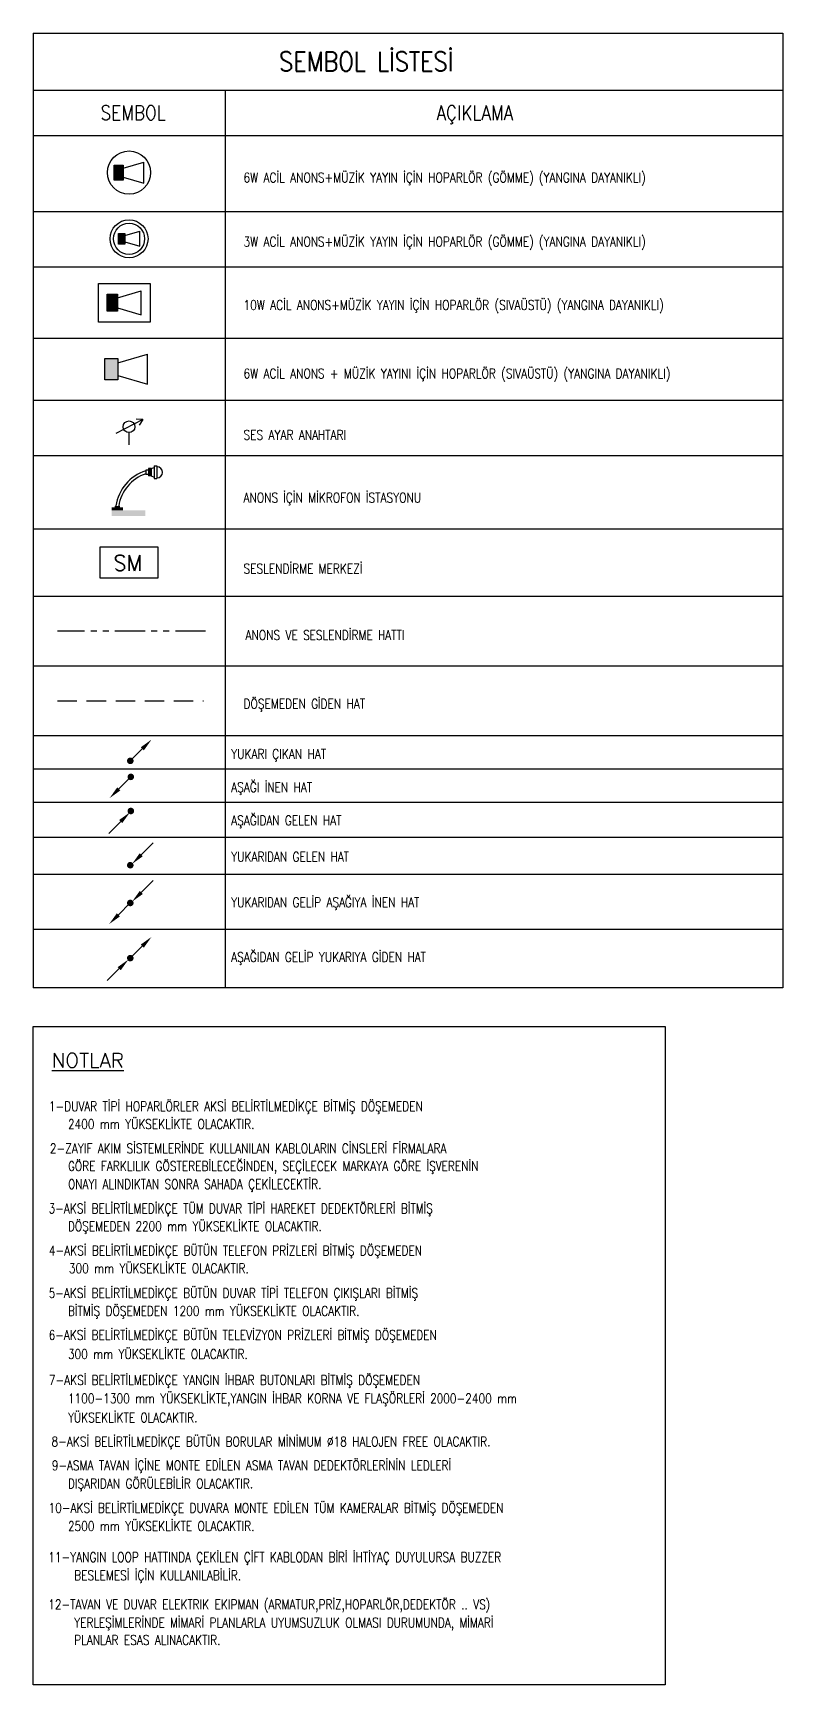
# Model space of a CAD drawing. Extents: x -9058 to 11890, y 0 to 8106.
# Drawn here: x -1299 to -524, y 6401 to 8106 of the extents above; entities that cross this region are included whole.
import ezdxf
from ezdxf.enums import TextEntityAlignment as Align

# ---------------------------------------------------------------- set-up
doc = ezdxf.new("R2010")
doc.units = 0
doc.header["$LTSCALE"] = 10
doc.header["$MEASUREMENT"] = 0
doc.linetypes.add('HIDDEN', pattern=[0.375, 0.25, -0.125])
doc.linetypes.add('PHANTOM2', pattern=[1.25, 0.625, -0.125, 0.125, -0.125, 0.125, -0.125])
for name, color, linetype, lineweight in [('E-10W ACİL ANONS İÇİN HOPARLÖR (SIVAÜSTÜ) (YANGINA DAYANIKLI)', 7, 'Continuous', 30), ('E-3W ACİL ANONS İÇİN HOPARLÖR (GÖMME) (YANGINA DAYANIKLI)', 7, 'Continuous', 30), ('E-6W ACİL ANONS İÇİN HOPARLÖR (GÖMME) (YANGINA DAYANIKLI)', 7, 'Continuous', 30), ('E-6W ACİL ANONS İÇİN HOPARLÖR (SIVAÜSTÜ) (YANGINA DAYANIKLI)', 7, 'Continuous', 30), ('E-AŞAĞI İNEN HAT', 7, 'Continuous', 30), ('E-AŞAĞIDAN GELEN HAT', 7, 'Continuous', 30), ('E-AŞAĞIDAN GELİP YUKARIYA GİDEN HAT', 7, 'Continuous', 30), ('E-KABLO', 7, 'Continuous', 30), ('E-MİKROFON', 7, 'Continuous', 30), ('E-SES AYAR ANAHTARI', 7, 'Continuous', 30), ('E-SESLENDİRME MERKEZİ (MÜZİK YAYINI) (OTEL)', 7, 'Continuous', 30), ('E-YAZI', 7, 'Continuous', 30), ('E-YUKARI ÇIKAN HAT', 7, 'Continuous', 30), ('E-YUKARIDAN GELEN HAT', 7, 'Continuous', 30), ('E-YUKARIDAN GELİP AŞAĞIYA İNEN HAT', 7, 'Continuous', 30)]:
    doc.layers.add(name, color=color, linetype=linetype, lineweight=lineweight)
doc.styles.add('E-YAZI', font='txttw.shx')

# ---------------------------------------------------------------- blocks, each defined once
blk = doc.blocks.new('100_6W ACİL ANONS İÇİN HOPARLÖR (GÖMME) (YANGINA DAYANIKLI)')
at = {"layer": 'E-6W ACİL ANONS İÇİN HOPARLÖR (GÖMME) (YANGINA DAYANIKLI)', "color": 4}
for p, q in [((-2.19, -1.1), (-2.19, 1.1)), ((-2.19, 1.1), (-0.88, 1.1)), ((-0.88, 0.66), (2.19, 1.54)), ((-0.88, 1.1), (-0.88, -1.1)), ((2.19, -1.54), (2.19, 1.54)), ((-0.88, -1.1), (-2.19, -1.1)), ((-0.88, -0.66), (2.19, -1.54))]:
    blk.add_line(p, q, dxfattribs=at)
at = {"layer": 'E-6W ACİL ANONS İÇİN HOPARLÖR (GÖMME) (YANGINA DAYANIKLI)', "color": 3}
blk.add_circle((0, 0), 3.19, dxfattribs=at)
at = {"layer": 'E-6W ACİL ANONS İÇİN HOPARLÖR (GÖMME) (YANGINA DAYANIKLI)', "color": 4}
blk.add_solid([(-2.19, 1.1), (-0.88, 1.1), (-2.19, -1.1), (-0.88, -1.1)], dxfattribs=at)
blk = doc.blocks.new('100_3W ACİL ANONS İÇİN HOPARLÖR (GÖMME) (YANGINA DAYANIKLI)')
at = {"layer": 'E-3W ACİL ANONS İÇİN HOPARLÖR (GÖMME) (YANGINA DAYANIKLI)', "color": 4}
for p, q in [((-1.58, -0.79), (-1.58, 0.79)), ((-1.58, 0.79), (-0.63, 0.79)), ((-0.63, 0.47), (1.58, 1.11)), ((-0.63, 0.79), (-0.63, -0.79)), ((1.58, -1.11), (1.58, 1.11)), ((-0.63, -0.79), (-1.58, -0.79)), ((-0.63, -0.47), (1.58, -1.11))]:
    blk.add_line(p, q, dxfattribs=at)
at = {"layer": 'E-3W ACİL ANONS İÇİN HOPARLÖR (GÖMME) (YANGINA DAYANIKLI)', "color": 3}
for radius in [2.8, 2.3]:
    blk.add_circle((0, 0), radius, dxfattribs=at)
at = {"layer": 'E-3W ACİL ANONS İÇİN HOPARLÖR (GÖMME) (YANGINA DAYANIKLI)', "color": 4}
blk.add_solid([(-1.58, 0.79), (-0.63, 0.79), (-1.58, -0.79), (-0.63, -0.79)], dxfattribs=at)
blk = doc.blocks.new('100_10W ACİL ANONS İÇİN HOPARLÖR (SIVAÜSTÜ) (YANGINA DAYANIKLI)')
at = {"layer": 'E-10W ACİL ANONS İÇİN HOPARLÖR (SIVAÜSTÜ) (YANGINA DAYANIKLI)'}
blk.add_hatch(color=4, dxfattribs=at).paths.add_polyline_path([(1.13, 1.1), (2.45, 1.1), (2.45, -1.1), (1.13, -1.1)])
at = {"layer": 'E-10W ACİL ANONS İÇİN HOPARLÖR (SIVAÜSTÜ) (YANGINA DAYANIKLI)', "color": 4}
for p, q in [((1.13, -1.1), (1.13, 1.1)), ((1.13, 1.1), (2.45, 1.1)), ((2.45, 0.66), (5.52, 1.54)), ((2.45, 1.1), (2.45, -1.1)), ((5.52, -1.54), (5.52, 1.54)), ((2.45, -1.1), (1.13, -1.1)), ((2.45, -0.66), (5.52, -1.54))]:
    blk.add_line(p, q, dxfattribs=at)
blk.add_lwpolyline([(6.66, 2.48), (6.66, -2.48), (0, -2.48), (0, 2.48)], close=True, dxfattribs=at)
blk = doc.blocks.new('100_6W ACİL ANONS İÇİN HOPARLÖR (SIVAÜSTÜ) (YANGINA DAYANIKLI)')
at = {"layer": 'E-6W ACİL ANONS İÇİN HOPARLÖR (SIVAÜSTÜ) (YANGINA DAYANIKLI)'}
blk.add_hatch(color=4, dxfattribs=at).paths.add_polyline_path([(0, 1.1), (1.32, 1.1), (1.32, -1.1), (0, -1.1)])
at = {"layer": 'E-6W ACİL ANONS İÇİN HOPARLÖR (SIVAÜSTÜ) (YANGINA DAYANIKLI)', "color": 4}
for p, q in [((0, -1.1), (0, 1.1)), ((0, 1.1), (1.32, 1.1)), ((1.32, 0.66), (4.39, 1.54)), ((1.32, 1.1), (1.32, -1.1)), ((4.39, -1.54), (4.39, 1.54)), ((1.32, -1.1), (0, -1.1)), ((1.32, -0.66), (4.39, -1.54))]:
    blk.add_line(p, q, dxfattribs=at)
blk = doc.blocks.new('100_SES AYAR ANAHTARI')
at = {"layer": 'E-SES AYAR ANAHTARI', "color": 4}
for p, q in [((1.78, 3.25), (-1.69, 1.43)), ((1.78, 3.25), (0.92, 3.28)), ((1.78, 3.25), (1.31, 2.53)), ((0, 0), (0, 1.56))]:
    blk.add_line(p, q, dxfattribs=at)
blk.add_circle((0, 2.32), 0.756, dxfattribs=at)
blk = doc.blocks.new('100_SESLENDİRME MERKEZİ (MÜZİK YAYINI) (OTEL)')
at = {"layer": 'E-SESLENDİRME MERKEZİ (MÜZİK YAYINI) (OTEL)', "color": 4}
blk.add_lwpolyline([(-2.97, 3.24), (2.97, 3.24), (2.97, 0), (-2.97, 0)], close=True, dxfattribs=at)
at = {"layer": 'E-SESLENDİRME MERKEZİ (MÜZİK YAYINI) (OTEL)', "color": 3, "style": 'E-YAZI'}
blk.add_text('SM', height=1.6, dxfattribs=at).set_placement((-1.62, 0.77))
blk = doc.blocks.new('10_MİKROFON')
at = {"layer": 'E-MİKROFON', "color": 3, "linetype": 'Continuous'}
for p, q in [((258, 518), (222, 518)), ((222, 518), (222, 460)), ((258, 460), (222, 460)), ((294, 537), (258, 537)), ((258, 537), (258, 442)), ((294, 442), (258, 442)), ((276, 537), (276, 442)), ((294, 537), (331, 553)), ((294, 537), (294, 442)), ((294, 442), (331, 426)), ((331, 571), (367, 571)), ((331, 571), (331, 408)), ((367, 571), (367, 408)), ((331, 408), (367, 408))]:
    blk.add_line(p, q, dxfattribs=at)
for centre, radius, start, end in [((396, -29), 566, 107.9317, 171.5065), ((396, -29), 530, 109.2064, 170.9199), ((367, 489), 72.6, 270, 90)]:
    blk.add_arc(centre, radius, start, end, dxfattribs=at)
for points in [[(-73, 36), (-218, 36), (-73, 0), (-218, 0)], [(218, 0), (-218, 0), (218, -73), (-218, -73)], [(-109, 54), (-109, 36), (-181, 54), (-181, 36)]]:
    blk.add_solid(points, dxfattribs=at)
blk = doc.blocks.new('100_YUKARI ÇIKAN HAT')
at = {"layer": 'E-YUKARI ÇIKAN HAT', "color": 3, "linetype": 'Continuous'}
blk.add_line((2.47, 2.47), (0, 0), dxfattribs=at)
at = {"layer": 'E-YUKARI ÇIKAN HAT', "color": 4, "linetype": 'Continuous', "const_width": 0.675}
blk.add_lwpolyline([(-0.34, 0, 1), (0.34, 0, 1)], format="xyb", close=True, dxfattribs=at)
at = {"layer": 'E-YUKARI ÇIKAN HAT', "color": 3, "linetype": 'Continuous'}
blk.add_solid([(2.15, 2.79), (2.79, 2.15), (4.38, 4.38)], dxfattribs=at)
blk = doc.blocks.new('100_AŞAĞI İNEN HAT')
at = {"layer": 'E-AŞAĞI İNEN HAT', "color": 3, "linetype": 'Continuous'}
blk.add_line((-2.47, -2.47), (0, 0), dxfattribs=at)
at = {"layer": 'E-AŞAĞI İNEN HAT', "color": 4, "linetype": 'Continuous', "const_width": 0.675}
blk.add_lwpolyline([(-0.34, 0, 1), (0.34, 0, 1)], format="xyb", close=True, dxfattribs=at)
at = {"layer": 'E-AŞAĞI İNEN HAT', "color": 3, "linetype": 'Continuous'}
blk.add_solid([(-2.15, -2.79), (-2.79, -2.15), (-4.38, -4.38)], dxfattribs=at)
blk = doc.blocks.new('100_AŞAĞIDAN GELEN HAT')
at = {"layer": 'E-AŞAĞIDAN GELEN HAT', "color": 3, "linetype": 'Continuous'}
blk.add_line((-2.07, -2.17), (-4.55, -4.64), dxfattribs=at)
at = {"layer": 'E-AŞAĞIDAN GELEN HAT', "color": 4, "linetype": 'Continuous', "const_width": 0.675}
blk.add_lwpolyline([(-0.34, 0, 1), (0.34, 0, 1)], format="xyb", close=True, dxfattribs=at)
at = {"layer": 'E-AŞAĞIDAN GELEN HAT', "color": 3, "linetype": 'Continuous'}
blk.add_solid([(-2.39, -1.85), (-1.76, -2.49), (-0.16, -0.26)], dxfattribs=at)
blk = doc.blocks.new('100_YUKARIDAN GELEN HAT')
at = {"layer": 'E-YUKARIDAN GELEN HAT', "color": 3, "linetype": 'Continuous'}
blk.add_line((2.28, 2.17), (4.75, 4.65), dxfattribs=at)
at = {"layer": 'E-YUKARIDAN GELEN HAT', "color": 4, "linetype": 'Continuous', "const_width": 0.675}
blk.add_lwpolyline([(-0.34, 0, 1), (0.34, 0, 1)], format="xyb", close=True, dxfattribs=at)
at = {"layer": 'E-YUKARIDAN GELEN HAT', "color": 3, "linetype": 'Continuous'}
blk.add_solid([(2.59, 1.86), (1.96, 2.49), (0.37, 0.27)], dxfattribs=at)
blk = doc.blocks.new('100_YUKARIDAN GELİP AŞAĞIYA İNEN HAT')
at = {"layer": 'E-YUKARIDAN GELİP AŞAĞIYA İNEN HAT', "color": 3, "linetype": 'Continuous'}
for p, q in [((2.28, 2.17), (4.75, 4.65)), ((-2.47, -2.47), (0, 0))]:
    blk.add_line(p, q, dxfattribs=at)
at = {"layer": 'E-YUKARIDAN GELİP AŞAĞIYA İNEN HAT', "color": 4, "linetype": 'Continuous', "const_width": 0.675}
blk.add_lwpolyline([(-0.34, 0, 1), (0.34, 0, 1)], format="xyb", close=True, dxfattribs=at)
at = {"layer": 'E-YUKARIDAN GELİP AŞAĞIYA İNEN HAT', "color": 3, "linetype": 'Continuous'}
for points in [[(2.59, 1.86), (1.96, 2.49), (0.37, 0.27)], [(-2.15, -2.79), (-2.79, -2.15), (-4.38, -4.38)]]:
    blk.add_solid(points, dxfattribs=at)
blk = doc.blocks.new('100_AŞAĞIDAN GELİP YUKARIYA GİDEN HAT')
at = {"layer": 'E-AŞAĞIDAN GELİP YUKARIYA GİDEN HAT', "color": 3, "linetype": 'Continuous'}
for p, q in [((2.47, 2.47), (0, 0)), ((-2.28, -2.17), (-4.75, -4.65))]:
    blk.add_line(p, q, dxfattribs=at)
at = {"layer": 'E-AŞAĞIDAN GELİP YUKARIYA GİDEN HAT', "color": 4, "linetype": 'Continuous', "const_width": 0.675}
blk.add_lwpolyline([(0.34, 0, 1), (-0.34, 0, 1)], format="xyb", close=True, dxfattribs=at)
at = {"layer": 'E-AŞAĞIDAN GELİP YUKARIYA GİDEN HAT', "color": 3, "linetype": 'Continuous'}
for points in [[(2.15, 2.79), (2.79, 2.15), (4.38, 4.38)], [(-2.59, -1.86), (-1.96, -2.49), (-0.37, -0.27)]]:
    blk.add_solid(points, dxfattribs=at)

msp = doc.modelspace()

# ---------------------------------------------------------------- linework, layer by layer
at = {"layer": 'E-KABLO', "color": 6, "linetype": 'PHANTOM2', "ltscale": 5}
msp.add_line((-1120.36, 7489.05), (-1273.25, 7489.05), dxfattribs=at)
at = {"layer": 'E-KABLO', "color": 6, "linetype": 'HIDDEN', "ltscale": 8}
msp.add_line((-1273.25, 7417.05), (-1122.47, 7417.05), dxfattribs=at)
at = {"layer": 'E-KABLO'}
msp.add_lwpolyline([(-1298.68, 7080.78), (-645.39, 7080.78), (-645.39, 6400.82), (-1298.68, 6400.82)], close=True, dxfattribs=at)
at = {"layer": 'E-YAZI', "color": 4}
for p, q in [((-1298.68, 8106.48), (-1298.68, 7120.52)), ((-1298.68, 8106.48), (-523.79, 8106.48)), ((-523.79, 8106.48), (-523.79, 7120.52)), ((-1298.68, 8047.57), (-523.79, 8047.57)), ((-1298.68, 8000.69), (-523.79, 8000.69)), ((-523.79, 7120.52), (-1298.68, 7120.52))]:
    msp.add_line(p, q, dxfattribs=at)
at = {"layer": 'E-YAZI', "color": 7}
for p, q in [((-1100.27, 8047.57), (-1100.27, 7120.52)), ((-1298.68, 7791.46), (-523.79, 7791.46)), ((-1298.68, 7727.25), (-523.79, 7727.25)), ((-1298.68, 7670.26), (-523.79, 7670.26)), ((-1298.68, 7594.49), (-523.79, 7594.49)), ((-523.79, 7346.56), (-1298.68, 7346.56)), ((-523.79, 7312.07), (-1298.68, 7312.07)), ((-523.79, 7275.71), (-1298.68, 7275.71)), ((-523.79, 7237.81), (-1298.68, 7237.81)), ((-523.79, 7180.85), (-1298.68, 7180.85))]:
    msp.add_line(p, q, dxfattribs=at)
at = {"layer": 'E-YAZI', "color": 7, "linetype": 'Continuous'}
for p, q in [((-1298.68, 8000.69), (-523.79, 8000.69)), ((-1298.68, 7922.13), (-523.79, 7922.13)), ((-1298.68, 7865.15), (-523.79, 7865.15)), ((-1298.68, 7525.05), (-523.79, 7525.05)), ((-1298.68, 7453.05), (-523.79, 7453.05)), ((-1298.68, 7381.05), (-523.79, 7381.05))]:
    msp.add_line(p, q, dxfattribs=at)

# ---------------------------------------------------------------- block references
at = {"layer": 'E-10W ACİL ANONS İÇİN HOPARLÖR (SIVAÜSTÜ) (YANGINA DAYANIKLI)', "xscale": 8, "yscale": 8, "zscale": 8}
msp.add_blockref('100_10W ACİL ANONS İÇİN HOPARLÖR (SIVAÜSTÜ) (YANGINA DAYANIKLI)', (-1230.95, 7827.94), dxfattribs=at)
at = {"layer": 'E-3W ACİL ANONS İÇİN HOPARLÖR (GÖMME) (YANGINA DAYANIKLI)', "xscale": 7, "yscale": 7, "zscale": 7}
msp.add_blockref('100_3W ACİL ANONS İÇİN HOPARLÖR (GÖMME) (YANGINA DAYANIKLI)', (-1199.47, 7894.06), dxfattribs=at)
at = {"layer": 'E-6W ACİL ANONS İÇİN HOPARLÖR (GÖMME) (YANGINA DAYANIKLI)', "xscale": 7, "yscale": 7, "zscale": 7}
msp.add_blockref('100_6W ACİL ANONS İÇİN HOPARLÖR (GÖMME) (YANGINA DAYANIKLI)', (-1199.47, 7962.37), dxfattribs=at)
at = {"layer": 'E-6W ACİL ANONS İÇİN HOPARLÖR (SIVAÜSTÜ) (YANGINA DAYANIKLI)', "xscale": 10, "yscale": 10, "zscale": 10}
msp.add_blockref('100_6W ACİL ANONS İÇİN HOPARLÖR (SIVAÜSTÜ) (YANGINA DAYANIKLI)', (-1224.39, 7759.35), dxfattribs=at)
at = {"layer": 'E-AŞAĞI İNEN HAT', "xscale": 5, "yscale": 5, "zscale": 5}
msp.add_blockref('100_AŞAĞI İNEN HAT', (-1197.65, 7338.43), dxfattribs=at)
at = {"layer": 'E-AŞAĞIDAN GELEN HAT', "xscale": 5, "yscale": 5, "zscale": 5}
msp.add_blockref('100_AŞAĞIDAN GELEN HAT', (-1197.65, 7303.22), dxfattribs=at)
at = {"layer": 'E-AŞAĞIDAN GELİP YUKARIYA GİDEN HAT', "xscale": 5, "yscale": 5, "zscale": 5}
msp.add_blockref('100_AŞAĞIDAN GELİP YUKARIYA GİDEN HAT', (-1198.17, 7151.31), dxfattribs=at)
at = {"layer": 'E-MİKROFON', "color": 6, "linetype": 'Continuous', "xscale": 0.08, "yscale": 0.08, "zscale": 0.08}
msp.add_blockref('10_MİKROFON', (-1199.98, 7613.77), dxfattribs=at)
at = {"layer": 'E-SES AYAR ANAHTARI', "xscale": 8, "yscale": 8, "zscale": 8}
msp.add_blockref('100_SES AYAR ANAHTARI', (-1199.47, 7681.4), dxfattribs=at)
at = {"layer": 'E-SESLENDİRME MERKEZİ (MÜZİK YAYINI) (OTEL)', "xscale": 10, "yscale": 10, "zscale": 10}
msp.add_blockref('100_SESLENDİRME MERKEZİ (MÜZİK YAYINI) (OTEL)', (-1199.47, 7543.59), dxfattribs=at)
at = {"layer": 'E-YUKARI ÇIKAN HAT', "xscale": 5, "yscale": 5, "zscale": 5}
msp.add_blockref('100_YUKARI ÇIKAN HAT', (-1198.17, 7354.99), dxfattribs=at)
at = {"layer": 'E-YUKARIDAN GELEN HAT', "xscale": 5, "yscale": 5, "zscale": 5}
msp.add_blockref('100_YUKARIDAN GELEN HAT', (-1198.17, 7247.22), dxfattribs=at)
at = {"layer": 'E-YUKARIDAN GELİP AŞAĞIYA İNEN HAT', "xscale": 5, "yscale": 5, "zscale": 5}
msp.add_blockref('100_YUKARIDAN GELİP AŞAĞIYA İNEN HAT', (-1198.17, 7208.28), dxfattribs=at)

# ---------------------------------------------------------------- texts
at = {"layer": 'E-YAZI', "color": 4, "style": 'E-YAZI', "width": 0.85}
for s, height, p in [('SEMBOL LİSTESİ', 20, (-954.46, 8077.02)), ('SEMBOL', 15, (-1195.21, 8024.18)), ('AÇIKLAMA', 15, (-842.19, 8024.18))]:
    msp.add_text(s, height=height, dxfattribs=at).set_placement(p, align=Align.MIDDLE_CENTER)
at = {"layer": 'E-YAZI', "color": 3, "style": 'E-YAZI', "width": 0.8}
for s, p in [('6W ACİL ANONS+MÜZİK YAYIN İÇİN HOPARLÖR (GÖMME) (YANGINA DAYANIKLI)', (-1081.03, 7952.27)), ('3W ACİL ANONS+MÜZİK YAYIN İÇİN HOPARLÖR (GÖMME) (YANGINA DAYANIKLI)', (-1081.03, 7886.06)), ('10W ACİL ANONS+MÜZİK YAYIN İÇİN HOPARLÖR (SIVAÜSTÜ) (YANGINA DAYANIKLI)', (-1081.03, 7820.64)), ('6W ACİL ANONS + MÜZİK YAYINI İÇİN HOPARLÖR (SIVAÜSTÜ) (YANGINA DAYANIKLI)', (-1081.03, 7749.91)), ('SES AYAR ANAHTARI', (-1081.03, 7686.55)), ('ANONS İÇİN MİKROFON İSTASYONU', (-1081.19, 7621.76, 0)), ('SESLENDİRME MERKEZİ ', (-1081.03, 7548.43)), ('ANONS VE SESLENDİRME HATTI', (-1079.01, 7479.84)), ('DÖŞEMEDEN GİDEN HAT', (-1081.03, 7408.9, 0)), ('YUKARI ÇIKAN HAT', (-1093.93, 7357.15)), ('AŞAĞI İNEN HAT', (-1093.93, 7322.73)), ('AŞAĞIDAN GELEN HAT', (-1093.93, 7288.45)), ('YUKARIDAN GELEN HAT', (-1093.93, 7250.92)), ('YUKARIDAN GELİP AŞAĞIYA İNEN HAT', (-1093.93, 7203.95)), ('AŞAĞIDAN GELİP YUKARIYA GİDEN HAT', (-1093.93, 7147.39)), ('1-DUVAR TİPİ HOPARLÖRLER AKSİ BELİRTİLMEDİKÇE BİTMİŞ DÖŞEMEDEN', (-1282.34, 6993.28, 0)), ('2400 mm YÜKSEKLİKTE OLACAKTIR.', (-1262.52, 6974.97, 0)), ('2-ZAYIF AKIM SİSTEMLERİNDE KULLANILAN KABLOLARIN CİNSLERİ FİRMALARA', (-1281.2, 6949.84, 0)), ('GÖRE FARKLILIK GÖSTEREBİLECEĞİNDEN, SEÇİLECEK MARKAYA GÖRE İŞVERENİN', (-1262.52, 6931.53, 0)), ('ONAYI ALINDIKTAN SONRA SAHADA ÇEKİLECEKTİR.', (-1262.52, 6912.91, 0)), ('3-AKSİ BELİRTİLMEDİKÇE TÜM DUVAR TİPİ HAREKET DEDEKTÖRLERİ BİTMİŞ', (-1282.5, 6887.78, 0)), ('DÖŞEMEDEN 2200 mm YÜKSEKLİKTE OLACAKTIR.', (-1262.52, 6869.47, 0)), ('4-AKSİ BELİRTİLMEDİKÇE BÜTÜN TELEFON PRİZLERİ BİTMİŞ DÖŞEMEDEN', (-1282.17, 6844.34, 0)), ('300 mm YÜKSEKLİKTE OLACAKTIR.', (-1261.55, 6826.03, 0)), ('5-AKSİ BELİRTİLMEDİKÇE BÜTÜN DUVAR TİPİ TELEFON ÇIKIŞLARI BİTMİŞ', (-1282.5, 6800.48, 0)), ('BİTMİŞ DÖŞEMEDEN 1200 mm YÜKSEKLİKTE OLACAKTIR.', (-1262.52, 6781.96, 0)), ('6-AKSİ BELİRTİLMEDİKÇE BÜTÜN TELEVİZYON PRİZLERİ BİTMİŞ DÖŞEMEDEN', (-1282.5, 6757.18, 0)), ('300 mm YÜKSEKLİKTE OLACAKTIR.', (-1262.52, 6737.4, 0)), ('7-AKSİ BELİRTİLMEDİKÇE YANGIN İHBAR BUTONLARI BİTMİŞ DÖŞEMEDEN', (-1282.34, 6710.54, 0)), ('1100-1300 mm YÜKSEKLİKTE,YANGIN İHBAR KORNA VE FLAŞÖRLERİ 2000-2400 mm', (-1262.52, 6691.7, 0)), ('YÜKSEKLİKTE OLACAKTIR.', (-1262.52, 6671.86, 0)), ('8-AKSİ BELİRTİLMEDİKÇE BÜTÜN BORULAR MİNİMUM %%C18 HALOJEN FREE OLACAKTIR.', (-1279.55, 6647.09, 0)), ('9-ASMA TAVAN İÇİNE MONTE EDİLEN ASMA TAVAN DEDEKTÖRLERİNİN LEDLERİ', (-1279.33, 6622.54, 0)), ('DIŞARIDAN GÖRÜLEBİLİR OLACAKTIR.', (-1262.52, 6603.78, 0)), ('10-AKSİ BELİRTİLMEDİKÇE DUVARA MONTE EDİLEN TÜM KAMERALAR BİTMİŞ DÖŞEMEDEN', (-1282.64, 6578.62, 0)), ('2500 mm YÜKSEKLİKTE OLACAKTIR.', (-1262.52, 6559.86, 0)), ('11-YANGIN LOOP HATTINDA ÇEKİLEN ÇİFT KABLODAN BİRİ İHTİYAÇ DUYULURSA BUZZER', (-1282.88, 6527.77, 0)), ('BESLEMESİ İÇİN KULLANILABİLİR.', (-1256.22, 6509.02, 0)), ('12-TAVAN VE DUVAR ELEKTRIK EKIPMAN (ARMATUR,PRİZ,HOPARLÖR,DEDEKTÖR .. VS)', (-1282.88, 6478.92, 0)), ('YERLEŞİMLERİNDE MİMARİ PLANLARLA UYUMSUZLUK OLMASI DURUMUNDA, MİMARİ', (-1256.22, 6460.16, 0)), ('PLANLAR ESAS ALINACAKTIR.', (-1256.22, 6442.26, 0))]:
    msp.add_text(s, height=10, dxfattribs=at).set_placement(p)
at = {"layer": 'E-YAZI', "color": 4, "style": 'E-YAZI'}
msp.add_text('%%uNOTLAR', height=15, dxfattribs=at).set_placement((-1279.41, 7038.22, 0))

doc.saveas('drawing.dxf')
